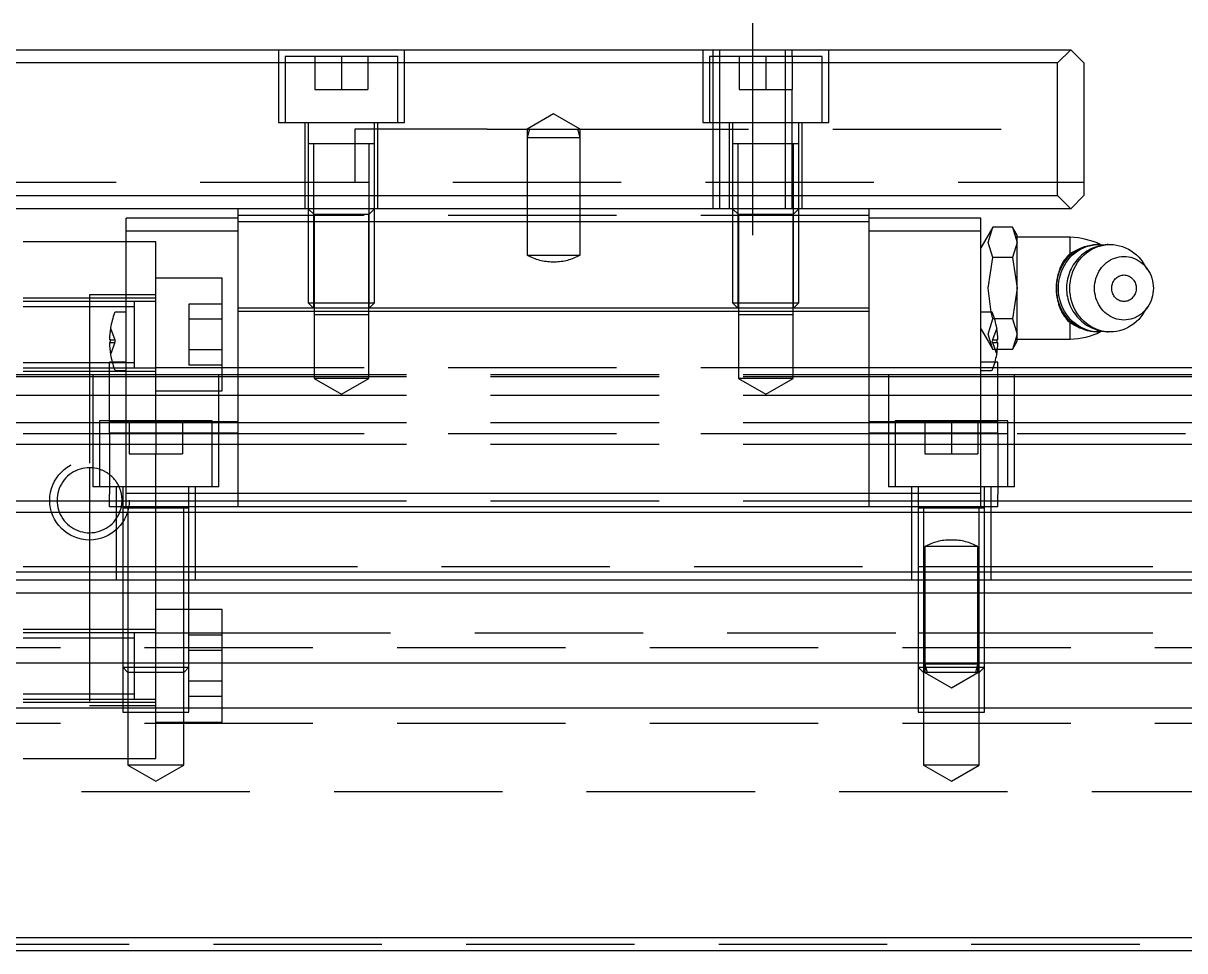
# Model space of a CAD drawing. Extents: x -8 to 924, y -350 to 120.
# Drawn here: x 310 to 397.6, y -322.6 to -252.6 of the extents above; entities that cross this region are included whole.
import ezdxf

# ---------------------------------------------------------------- set-up
doc = ezdxf.new("R2010")
doc.units = 0
doc.linetypes.add('CENTER', pattern=[50.8, 31.75, -6.35, 6.35, -6.35])
doc.linetypes.add('DASHED', pattern=[19.05, 12.7, -6.35])
doc.layers.get('0').update_dxf_attribs({"linetype": 'CONTINUOUS'})
doc.layers.add('CENTER', color=1, linetype='CENTER')

msp = doc.modelspace()

# ---------------------------------------------------------------- linework, layer by layer
at = {"color": 7, "linetype": 'CONTINUOUS'}
for p, q in [((191, -254.57), (389, -254.57)), ((389, -254.57), (388, -255.57)), ((390, -255.57), (389, -254.57)), ((388, -255.57), (192, -255.57)), ((388, -265.57), (388, -255.57)), ((390, -255.57), (390, -265.57)), ((192, -265.57), (388, -265.57)), ((388, -265.57), (389, -266.57)), ((389, -266.57), (390, -265.57)), ((389, -266.57), (191, -266.57)), ((326.2, -267.57), (326.2, -266.57)), ((373.8, -267.57), (373.8, -266.57)), ((326.2, -267.27), (317.768, -267.27)), ((317.768, -268.27), (317.768, -267.27)), ((326.2, -274.07), (326.2, -267.57)), ((373.8, -267.57), (326.2, -267.57)), ((382.232, -267.27), (373.8, -267.27)), ((373.8, -274.07), (373.8, -267.57)), ((382.232, -268.27), (382.232, -267.27)), ((383.135, -267.951), (382.778, -268.57)), ((382.778, -269.106), (383.135, -267.951)), ((384.6, -267.951), (383.135, -267.951)), ((384.6, -267.951), (384.599, -267.95)), ((384.957, -268.57), (384.6, -267.951)), ((384.6, -267.951), (384.957, -269.106)), ((317.768, -288.07), (317.768, -268.27)), ((326.2, -268.27), (317.768, -268.27)), ((382.232, -268.27), (373.8, -268.27)), ((382.232, -288.07), (382.232, -268.27)), ((382.778, -268.57), (382.232, -269.515)), ((384.957, -269.106), (384.957, -268.57)), ((388.957, -268.72), (384.957, -268.72)), ((388.957, -269.957), (388.957, -268.72)), ((317.768, -269.07), (310, -269.07)), ((383.135, -270.261), (382.778, -269.106)), ((384.957, -269.106), (384.6, -270.261)), ((384.957, -272.57), (384.957, -269.106)), ((389.718, -269.561), (388.957, -269.957)), ((389.177, -269.9), (389.376, -269.756)), ((389.33, -269.9), (389.529, -269.756)), ((389.376, -269.756), (389.585, -269.63)), ((389.529, -269.756), (389.738, -269.63)), ((389.585, -269.63), (389.802, -269.521)), ((389.738, -269.63), (389.955, -269.521)), ((389.802, -269.521), (390.027, -269.432)), ((389.955, -269.521), (390.18, -269.432)), ((390.027, -269.432), (390.257, -269.361)), ((390.216, -269.782), (390.08, -269.873)), ((390.18, -269.432), (390.41, -269.361)), ((390.189, -269.9), (390.388, -269.756)), ((390.355, -269.698), (390.216, -269.782)), ((390.257, -269.361), (390.492, -269.311)), ((390.499, -269.621), (390.355, -269.698)), ((390.388, -269.756), (390.597, -269.63)), ((390.41, -269.361), (390.645, -269.311)), ((390.492, -269.311), (390.729, -269.28)), ((390.647, -269.552), (390.499, -269.621)), ((390.597, -269.63), (390.815, -269.521)), ((390.645, -269.311), (390.883, -269.28)), ((390.798, -269.489), (390.647, -269.552)), ((390.729, -269.28), (390.969, -269.27)), ((390.952, -269.435), (390.798, -269.489)), ((390.815, -269.521), (391.039, -269.432)), ((390.883, -269.28), (391.122, -269.27)), ((391.108, -269.388), (390.952, -269.435)), ((391.122, -269.27), (390.969, -269.27)), ((391.039, -269.432), (391.27, -269.361)), ((391.267, -269.348), (391.108, -269.388)), ((391.122, -269.27), (391.534, -269.3)), ((391.428, -269.317), (391.267, -269.348)), ((391.27, -269.361), (391.504, -269.311)), ((391.59, -269.293), (391.428, -269.317)), ((391.504, -269.311), (391.742, -269.28)), ((391.753, -269.278), (391.59, -269.293)), ((391.742, -269.28), (391.981, -269.27)), ((391.814, -269.274), (391.753, -269.278)), ((391.981, -269.27), (392.219, -269.28)), ((392.219, -269.28), (392.455, -269.31)), ((392.455, -269.31), (392.688, -269.36)), ((392.688, -269.36), (392.916, -269.429)), ((392.916, -269.429), (393.14, -269.517)), ((393.14, -269.517), (393.356, -269.624)), ((393.356, -269.624), (393.563, -269.749)), ((393.563, -269.749), (393.762, -269.891)), ((382.778, -272.57), (383.135, -270.261)), ((384.6, -270.261), (383.135, -270.261)), ((384.6, -270.261), (384.957, -272.57)), ((388.437, -270.576), (388.366, -270.698)), ((388.369, -270.846), (388.502, -270.63)), ((388.515, -270.457), (388.437, -270.576)), ((388.502, -270.63), (388.65, -270.427)), ((388.593, -270.35), (388.515, -270.457)), ((388.522, -270.846), (388.655, -270.63)), ((388.676, -270.246), (388.593, -270.35)), ((388.65, -270.427), (388.813, -270.237)), ((388.655, -270.63), (388.803, -270.427)), ((388.764, -270.146), (388.676, -270.246)), ((388.858, -270.05), (388.764, -270.146)), ((388.803, -270.427), (388.966, -270.237)), ((388.813, -270.237), (388.989, -270.061)), ((388.957, -269.957), (388.858, -270.05)), ((388.966, -270.237), (389.142, -270.061)), ((388.989, -270.061), (389.177, -269.9)), ((389.142, -270.061), (389.33, -269.9)), ((389.279, -270.676), (389.189, -270.812)), ((389.376, -270.545), (389.279, -270.676)), ((389.479, -270.419), (389.376, -270.545)), ((389.382, -270.846), (389.515, -270.63)), ((389.588, -270.298), (389.479, -270.419)), ((389.515, -270.63), (389.663, -270.427)), ((389.703, -270.183), (389.588, -270.298)), ((389.663, -270.427), (389.826, -270.237)), ((389.823, -270.073), (389.703, -270.183)), ((389.949, -269.97), (389.823, -270.073)), ((389.826, -270.237), (390.001, -270.061)), ((390.08, -269.873), (389.949, -269.97)), ((390.001, -270.061), (390.189, -269.9)), ((391.57, -270.749), (391.707, -270.632)), ((391.707, -270.632), (391.851, -270.527)), ((391.851, -270.527), (392.002, -270.435)), ((392.002, -270.435), (392.159, -270.356)), ((392.159, -270.356), (392.322, -270.29)), ((392.322, -270.29), (392.489, -270.238)), ((392.489, -270.238), (392.659, -270.201)), ((392.659, -270.201), (392.831, -270.178)), ((392.831, -270.178), (393.005, -270.17)), ((393.005, -270.17), (393.178, -270.177)), ((393.178, -270.177), (393.351, -270.198)), ((393.351, -270.198), (393.521, -270.233)), ((393.521, -270.233), (393.688, -270.283)), ((393.688, -270.283), (393.852, -270.348)), ((393.762, -269.891), (393.949, -270.049)), ((393.852, -270.348), (394.01, -270.425)), ((393.949, -270.049), (394.124, -270.223)), ((394.01, -270.425), (394.162, -270.516)), ((394.124, -270.223), (394.287, -270.41)), ((394.162, -270.516), (394.307, -270.619)), ((394.287, -270.41), (394.435, -270.611)), ((394.307, -270.619), (394.444, -270.735)), ((394.799, -271.145), (394.435, -270.611)), ((388.004, -271.8), (388.069, -271.55)), ((388.067, -271.44), (388.036, -271.562)), ((388.102, -271.321), (388.067, -271.44)), ((388.069, -271.55), (388.152, -271.307)), ((388.141, -271.203), (388.102, -271.321)), ((388.184, -271.087), (388.141, -271.203)), ((388.152, -271.307), (388.252, -271.072)), ((388.157, -271.8), (388.222, -271.55)), ((388.239, -270.954), (388.184, -271.087)), ((388.222, -271.55), (388.305, -271.307)), ((388.3, -270.824), (388.239, -270.954)), ((388.252, -271.072), (388.369, -270.846)), ((388.366, -270.698), (388.3, -270.824)), ((388.305, -271.307), (388.405, -271.072)), ((388.405, -271.072), (388.522, -270.846)), ((388.844, -271.548), (388.797, -271.705)), ((388.898, -271.394), (388.844, -271.548)), ((388.96, -271.243), (388.898, -271.394)), ((389.029, -271.096), (388.96, -271.243)), ((389.017, -271.8), (389.082, -271.55)), ((389.105, -270.952), (389.029, -271.096)), ((389.082, -271.55), (389.165, -271.307)), ((389.189, -270.812), (389.105, -270.952)), ((389.165, -271.307), (389.265, -271.072)), ((389.265, -271.072), (389.382, -270.846)), ((390.965, -271.654), (391.038, -271.483)), ((391.038, -271.483), (391.122, -271.319)), ((391.122, -271.319), (391.218, -271.163)), ((391.218, -271.163), (391.326, -271.015)), ((391.326, -271.015), (391.443, -270.877)), ((391.443, -270.877), (391.57, -270.749)), ((394.444, -270.735), (394.572, -270.862)), ((394.572, -270.862), (394.691, -270.999)), ((394.691, -270.999), (394.799, -271.145)), ((394.799, -271.145), (394.898, -271.303)), ((394.898, -271.303), (394.985, -271.469)), ((394.985, -271.469), (395.059, -271.642)), ((387.92, -272.57), (387.929, -272.311)), ((387.927, -272.314), (387.922, -272.442)), ((387.936, -272.187), (387.927, -272.314)), ((387.929, -272.311), (387.957, -272.054)), ((387.949, -272.061), (387.936, -272.187)), ((387.965, -271.935), (387.949, -272.061)), ((387.957, -272.054), (388.004, -271.8)), ((387.985, -271.81), (387.965, -271.935)), ((388.008, -271.685), (387.985, -271.81)), ((388.036, -271.562), (388.008, -271.685)), ((388.073, -272.57), (388.082, -272.311)), ((388.082, -272.311), (388.111, -272.054)), ((388.111, -272.054), (388.157, -271.8)), ((388.689, -272.349), (388.682, -272.513)), ((388.704, -272.186), (388.689, -272.349)), ((388.727, -272.024), (388.704, -272.186)), ((388.758, -271.864), (388.727, -272.024)), ((388.797, -271.705), (388.758, -271.864)), ((388.933, -272.57), (388.942, -272.311)), ((388.942, -272.311), (388.97, -272.054)), ((388.97, -272.054), (389.017, -271.8)), ((390.797, -272.57), (390.804, -272.382)), ((390.804, -272.382), (390.825, -272.196)), ((390.825, -272.196), (390.858, -272.011)), ((390.858, -272.011), (390.905, -271.83)), ((390.905, -271.83), (390.965, -271.654)), ((392.094, -272.483), (392.105, -272.396)), ((392.105, -272.396), (392.122, -272.311)), ((392.122, -272.311), (392.147, -272.228)), ((392.147, -272.228), (392.177, -272.147)), ((392.177, -272.147), (392.215, -272.07)), ((392.215, -272.07), (392.258, -271.996)), ((392.258, -271.996), (392.307, -271.927)), ((392.307, -271.927), (392.361, -271.863)), ((392.361, -271.863), (392.421, -271.804)), ((392.421, -271.804), (392.485, -271.751)), ((392.485, -271.751), (392.553, -271.704)), ((392.553, -271.704), (392.624, -271.664)), ((392.624, -271.664), (392.699, -271.63)), ((392.699, -271.63), (392.776, -271.604)), ((392.776, -271.604), (392.854, -271.585)), ((392.854, -271.585), (392.934, -271.574)), ((392.934, -271.574), (393.015, -271.57)), ((393.015, -271.57), (393.095, -271.574)), ((393.095, -271.574), (393.175, -271.585)), ((393.175, -271.585), (393.254, -271.604)), ((393.254, -271.604), (393.331, -271.63)), ((393.331, -271.63), (393.405, -271.664)), ((393.405, -271.664), (393.477, -271.704)), ((393.477, -271.704), (393.545, -271.751)), ((393.545, -271.751), (393.609, -271.804)), ((393.609, -271.804), (393.668, -271.863)), ((393.668, -271.863), (393.722, -271.927)), ((393.722, -271.927), (393.771, -271.996)), ((393.771, -271.996), (393.815, -272.07)), ((393.815, -272.07), (393.852, -272.147)), ((393.852, -272.147), (393.883, -272.228)), ((393.883, -272.228), (393.907, -272.311)), ((393.907, -272.311), (393.925, -272.396)), ((393.925, -272.396), (393.935, -272.483)), ((395.059, -271.642), (395.121, -271.82)), ((395.121, -271.82), (395.169, -272.003)), ((395.169, -272.003), (395.204, -272.19)), ((395.204, -272.19), (395.225, -272.38)), ((395.225, -272.38), (395.232, -272.57)), ((383, -274.368), (382.778, -272.57)), ((384.957, -272.57), (384.6, -274.879)), ((384.957, -276.034), (384.957, -272.57)), ((387.922, -272.442), (387.92, -272.57)), ((387.929, -272.829), (387.92, -272.57)), ((387.92, -272.57), (387.92, -272.573)), ((387.92, -272.573), (387.922, -272.697)), ((387.922, -272.697), (387.927, -272.824)), ((387.927, -272.824), (387.936, -272.951)), ((387.957, -273.086), (387.929, -272.829)), ((387.936, -272.951), (387.949, -273.078)), ((387.949, -273.078), (387.965, -273.205)), ((388.004, -273.34), (387.957, -273.086)), ((387.965, -273.205), (387.985, -273.33)), ((388.082, -272.829), (388.073, -272.57)), ((388.111, -273.086), (388.082, -272.829)), ((388.157, -273.34), (388.111, -273.086)), ((388.682, -272.513), (388.681, -272.57)), ((388.681, -272.57), (388.685, -272.73)), ((388.685, -272.73), (388.697, -272.893)), ((388.697, -272.893), (388.717, -273.056)), ((388.717, -273.056), (388.746, -273.219)), ((388.746, -273.219), (388.782, -273.379)), ((388.942, -272.829), (388.933, -272.57)), ((388.97, -273.086), (388.942, -272.829)), ((389.017, -273.34), (388.97, -273.086)), ((390.804, -272.758), (390.797, -272.57)), ((390.825, -272.944), (390.804, -272.758)), ((390.858, -273.129), (390.825, -272.944)), ((390.905, -273.31), (390.858, -273.129)), ((390.965, -273.486), (390.905, -273.31)), ((392.091, -272.57), (392.094, -272.483)), ((392.094, -272.657), (392.091, -272.57)), ((392.105, -272.744), (392.094, -272.657)), ((392.122, -272.829), (392.105, -272.744)), ((392.147, -272.912), (392.122, -272.829)), ((392.177, -272.993), (392.147, -272.912)), ((392.215, -273.07), (392.177, -272.993)), ((392.258, -273.144), (392.215, -273.07)), ((392.307, -273.213), (392.258, -273.144)), ((392.361, -273.277), (392.307, -273.213)), ((392.421, -273.336), (392.361, -273.277)), ((393.668, -273.277), (393.609, -273.336)), ((393.722, -273.213), (393.668, -273.277)), ((393.771, -273.144), (393.722, -273.213)), ((393.815, -273.07), (393.771, -273.144)), ((393.852, -272.993), (393.815, -273.07)), ((393.883, -272.912), (393.852, -272.993)), ((393.907, -272.829), (393.883, -272.912)), ((393.925, -272.744), (393.907, -272.829)), ((393.935, -272.657), (393.925, -272.744)), ((393.935, -272.483), (393.939, -272.57)), ((393.939, -272.57), (393.935, -272.657)), ((395.169, -273.137), (395.121, -273.32)), ((395.204, -272.95), (395.169, -273.137)), ((395.225, -272.76), (395.204, -272.95)), ((395.232, -272.57), (395.225, -272.76)), ((326.2, -274.32), (326.2, -274.07)), ((373.8, -274.07), (326.2, -274.07)), ((373.8, -274.32), (373.8, -274.07)), ((387.985, -273.33), (388.014, -273.48)), ((388.069, -273.59), (388.004, -273.34)), ((388.014, -273.48), (388.048, -273.627)), ((388.048, -273.627), (388.088, -273.771)), ((388.152, -273.833), (388.069, -273.59)), ((388.088, -273.771), (388.133, -273.913)), ((388.133, -273.913), (388.184, -274.053)), ((388.252, -274.068), (388.152, -273.833)), ((388.222, -273.59), (388.157, -273.34)), ((388.184, -274.053), (388.239, -274.186)), ((388.305, -273.833), (388.222, -273.59)), ((388.239, -274.186), (388.3, -274.316)), ((388.369, -274.294), (388.252, -274.068)), ((388.405, -274.068), (388.305, -273.833)), ((388.522, -274.294), (388.405, -274.068)), ((388.782, -273.379), (388.827, -273.538)), ((388.827, -273.538), (388.879, -273.694)), ((388.879, -273.694), (388.939, -273.848)), ((388.939, -273.848), (389.007, -273.999)), ((389.007, -273.999), (389.082, -274.146)), ((389.082, -273.59), (389.017, -273.34)), ((389.165, -273.833), (389.082, -273.59)), ((389.082, -274.146), (389.164, -274.289)), ((389.265, -274.068), (389.165, -273.833)), ((389.382, -274.294), (389.265, -274.068)), ((391.038, -273.657), (390.965, -273.486)), ((391.122, -273.821), (391.038, -273.657)), ((391.218, -273.977), (391.122, -273.821)), ((391.326, -274.125), (391.218, -273.977)), ((391.443, -274.263), (391.326, -274.125)), ((392.485, -273.389), (392.421, -273.336)), ((392.553, -273.436), (392.485, -273.389)), ((392.624, -273.476), (392.553, -273.436)), ((392.699, -273.51), (392.624, -273.476)), ((392.776, -273.536), (392.699, -273.51)), ((392.854, -273.555), (392.776, -273.536)), ((392.934, -273.566), (392.854, -273.555)), ((393.015, -273.57), (392.934, -273.566)), ((393.095, -273.566), (393.015, -273.57)), ((393.175, -273.555), (393.095, -273.566)), ((393.254, -273.536), (393.175, -273.555)), ((393.331, -273.51), (393.254, -273.536)), ((393.405, -273.476), (393.331, -273.51)), ((393.477, -273.436), (393.405, -273.476)), ((393.545, -273.389), (393.477, -273.436)), ((393.609, -273.336), (393.545, -273.389)), ((394.435, -274.529), (394.799, -273.995)), ((394.691, -274.141), (394.572, -274.278)), ((394.799, -273.995), (394.691, -274.141)), ((394.898, -273.837), (394.799, -273.995)), ((394.985, -273.671), (394.898, -273.837)), ((395.059, -273.498), (394.985, -273.671)), ((395.121, -273.32), (395.059, -273.498)), ((317.768, -274.37), (316.986, -274.37)), ((326.2, -288.07), (326.2, -274.32)), ((373.8, -274.32), (326.2, -274.32)), ((373.8, -288.07), (373.8, -274.32)), ((383.014, -274.37), (382.232, -274.37)), ((384.6, -274.879), (383.257, -274.879)), ((384.6, -274.879), (384.957, -276.034)), ((388.3, -274.316), (388.366, -274.442)), ((388.366, -274.442), (388.437, -274.564)), ((388.502, -274.51), (388.369, -274.294)), ((388.437, -274.564), (388.515, -274.683)), ((388.65, -274.713), (388.502, -274.51)), ((388.515, -274.683), (388.593, -274.79)), ((388.655, -274.51), (388.522, -274.294)), ((388.593, -274.79), (388.676, -274.894)), ((388.813, -274.903), (388.65, -274.713)), ((388.803, -274.713), (388.655, -274.51)), ((388.676, -274.894), (388.764, -274.994)), ((388.764, -274.994), (388.858, -275.09)), ((388.966, -274.903), (388.803, -274.713)), ((388.989, -275.079), (388.813, -274.903)), ((389.142, -275.079), (388.966, -274.903)), ((389.164, -274.289), (389.254, -274.428)), ((389.254, -274.428), (389.35, -274.562)), ((389.35, -274.562), (389.454, -274.691)), ((389.515, -274.51), (389.382, -274.294)), ((389.454, -274.691), (389.563, -274.815)), ((389.663, -274.713), (389.515, -274.51)), ((389.563, -274.815), (389.679, -274.934)), ((389.826, -274.904), (389.663, -274.713)), ((389.679, -274.934), (389.8, -275.046)), ((389.8, -275.046), (389.927, -275.152)), ((390.001, -275.079), (389.826, -274.904)), ((391.57, -274.391), (391.443, -274.263)), ((391.707, -274.508), (391.57, -274.391)), ((391.851, -274.613), (391.707, -274.508)), ((392.002, -274.705), (391.851, -274.613)), ((392.159, -274.784), (392.002, -274.705)), ((392.322, -274.85), (392.159, -274.784)), ((392.489, -274.902), (392.322, -274.85)), ((392.659, -274.939), (392.489, -274.902)), ((392.831, -274.962), (392.659, -274.939)), ((393.005, -274.97), (392.831, -274.962)), ((393.178, -274.963), (393.005, -274.97)), ((393.351, -274.942), (393.178, -274.963)), ((393.521, -274.907), (393.351, -274.942)), ((393.688, -274.857), (393.521, -274.907)), ((393.852, -274.792), (393.688, -274.857)), ((394.01, -274.715), (393.852, -274.792)), ((394.124, -274.917), (393.949, -275.091)), ((394.162, -274.624), (394.01, -274.715)), ((394.287, -274.73), (394.124, -274.917)), ((394.307, -274.521), (394.162, -274.624)), ((394.435, -274.529), (394.287, -274.73)), ((394.444, -274.405), (394.307, -274.521)), ((394.572, -274.278), (394.444, -274.405)), ((388.858, -275.09), (388.957, -275.183)), ((388.957, -276.42), (388.957, -275.183)), ((388.957, -275.183), (389.717, -275.579)), ((389.177, -275.24), (388.989, -275.079)), ((389.33, -275.24), (389.142, -275.079)), ((389.376, -275.384), (389.177, -275.24)), ((389.529, -275.384), (389.33, -275.24)), ((389.585, -275.51), (389.376, -275.384)), ((389.738, -275.51), (389.529, -275.384)), ((389.802, -275.619), (389.585, -275.51)), ((389.955, -275.619), (389.738, -275.51)), ((390.027, -275.708), (389.802, -275.619)), ((389.927, -275.152), (390.059, -275.252)), ((390.18, -275.708), (389.955, -275.619)), ((390.189, -275.24), (390.001, -275.079)), ((390.257, -275.779), (390.027, -275.708)), ((390.059, -275.252), (390.195, -275.345)), ((390.41, -275.779), (390.18, -275.708)), ((390.388, -275.384), (390.189, -275.24)), ((390.195, -275.345), (390.337, -275.431)), ((390.492, -275.829), (390.257, -275.779)), ((390.337, -275.431), (390.482, -275.51)), ((390.597, -275.51), (390.388, -275.384)), ((390.645, -275.829), (390.41, -275.779)), ((390.482, -275.51), (390.631, -275.581)), ((390.729, -275.86), (390.492, -275.829)), ((390.815, -275.619), (390.597, -275.51)), ((390.631, -275.581), (390.783, -275.645)), ((390.883, -275.86), (390.645, -275.829)), ((390.969, -275.87), (390.729, -275.86)), ((390.783, -275.645), (390.938, -275.701)), ((391.039, -275.709), (390.815, -275.619)), ((391.122, -275.87), (390.883, -275.86)), ((390.938, -275.701), (391.096, -275.749)), ((390.969, -275.87), (391.122, -275.87)), ((391.27, -275.779), (391.039, -275.709)), ((391.096, -275.749), (391.256, -275.789)), ((391.534, -275.84), (391.122, -275.87)), ((391.256, -275.789), (391.417, -275.821)), ((391.505, -275.829), (391.27, -275.779)), ((391.417, -275.821), (391.58, -275.846)), ((391.742, -275.86), (391.505, -275.829)), ((391.58, -275.846), (391.744, -275.861)), ((391.982, -275.87), (391.742, -275.86)), ((391.744, -275.861), (391.812, -275.866)), ((392.219, -275.86), (391.982, -275.87)), ((392.455, -275.83), (392.219, -275.86)), ((392.688, -275.78), (392.455, -275.83)), ((392.917, -275.711), (392.688, -275.78)), ((393.14, -275.623), (392.917, -275.711)), ((393.356, -275.516), (393.14, -275.623)), ((393.564, -275.391), (393.356, -275.516)), ((393.762, -275.249), (393.564, -275.391)), ((393.949, -275.091), (393.762, -275.249)), ((316.584, -276.47), (316.502, -276.47)), ((316.502, -276.67), (316.584, -276.67)), ((316.584, -276.67), (316.584, -276.47)), ((383.416, -276.47), (383.416, -276.67)), ((383.498, -276.47), (383.416, -276.47)), ((383.416, -276.67), (383.498, -276.67)), ((384.957, -276.034), (384.6, -277.189)), ((384.6, -277.189), (384.957, -276.57)), ((384.957, -276.57), (384.957, -276.034)), ((384.957, -276.42), (388.957, -276.42)), ((384.6, -277.189), (383.467, -277.189)), ((384.599, -277.19), (384.6, -277.189)), ((316.5, -280.74), (316.5, -278.14)), ((316.709, -278.14), (316.5, -278.14)), ((383.5, -278.14), (383.291, -278.14)), ((383.5, -280.74), (383.5, -278.14)), ((263.5, -279.07), (316.5, -279.07)), ((263.5, -279.234), (316.5, -279.234)), ((316.986, -278.77), (317.768, -278.77)), ((382.232, -278.77), (383.014, -278.77)), ((508, -278.57), (383.5, -278.57)), ((383.5, -279.07), (580, -279.07)), ((383.5, -279.234), (580, -279.234)), ((263.5, -280.632), (316.5, -280.632)), ((316.5, -282.653), (316.5, -280.74)), ((383.5, -280.632), (580, -280.632)), ((383.5, -282.653), (383.5, -280.74)), ((263.5, -282.708), (316.5, -282.708)), ((316.5, -283.498), (316.5, -282.653)), ((317.768, -282.653), (316.5, -282.653)), ((383.5, -282.653), (382.232, -282.653)), ((383.5, -283.498), (383.5, -282.653)), ((383.5, -282.708), (580, -282.708)), ((316.5, -283.498), (316.5, -288.108)), ((317.768, -283.498), (316.5, -283.498)), ((383.5, -283.498), (382.232, -283.498)), ((383.5, -283.498), (383.5, -288.108)), ((263.5, -284.329), (316.5, -284.329)), ((383.5, -284.329), (580, -284.329)), ((316.5, -289.07), (316.5, -288.108)), ((326.2, -288.07), (317.768, -288.07)), ((317.768, -289.07), (317.768, -288.07)), ((326.2, -289.07), (326.2, -288.07)), ((373.8, -288.07), (326.2, -288.07)), ((382.232, -288.07), (373.8, -288.07)), ((373.8, -289.07), (373.8, -288.07)), ((382.232, -289.07), (382.232, -288.07)), ((383.5, -289.07), (383.5, -288.108)), ((263.5, -288.622), (316.5, -288.622)), ((317.768, -289.07), (316.5, -289.07)), ((326.2, -289.07), (317.768, -289.07)), ((373.8, -289.07), (326.2, -289.07)), ((382.232, -289.07), (373.8, -289.07)), ((383.5, -289.07), (382.232, -289.07)), ((383.5, -288.622), (580, -288.622)), ((0, -289.47), (580, -289.47)), ((322.5, -289.17), (317.5, -289.17)), ((322.5, -289.17), (317.5, -289.17)), ((322.5, -289.17), (317.5, -289.17)), ((0, -293.97), (580, -293.97)), ((1, -294.57), (579, -294.57)), ((578, -295.57), (2, -295.57)), ((578, -300.87), (2, -300.87)), ((578, -304.27), (2, -304.27)), ((2, -321.57), (578, -321.57)), ((579, -322.57), (1, -322.57))]:
    msp.add_line(p, q, dxfattribs=at)
at = {"color": 3, "linetype": 'DASHED'}
for p, q in [((329.25, -254.57), (329.25, -260.07)), ((338.75, -260.07), (338.75, -254.57)), ((361.25, -254.57), (361.25, -260.07)), ((362, -254.57), (362, -255.07)), ((362.5, -254.57), (362.5, -266.57)), ((367.5, -266.57), (367.5, -254.57)), ((368, -255.07), (368, -254.57)), ((370.75, -260.07), (370.75, -254.57)), ((329.75, -255.07), (329.75, -260.07)), ((338.25, -255.07), (329.75, -255.07)), ((332, -255.07), (332, -257.57)), ((334, -255.07), (334, -257.57)), ((336, -255.07), (336, -257.57)), ((338.25, -260.07), (338.25, -255.07)), ((361.75, -255.07), (361.75, -260.07)), ((370.25, -255.07), (361.75, -255.07)), ((362, -255.07), (362, -260.07)), ((364, -255.07), (364, -257.57)), ((366, -255.07), (366, -257.57)), ((368, -255.07), (368, -257.57)), ((370.25, -260.07), (370.25, -255.07)), ((332, -257.57), (334, -257.57)), ((334, -257.57), (336, -257.57)), ((364, -257.57), (366, -257.57)), ((366, -257.57), (368, -257.57)), ((368, -260.07), (368, -257.57)), ((329.25, -260.07), (338.75, -260.07)), ((331.25, -260.07), (331.25, -266.57)), ((331.5, -260.07), (331.5, -261.67)), ((336.5, -261.67), (336.5, -260.07)), ((336.75, -266.57), (336.75, -260.07)), ((350, -259.415), (348, -260.57)), ((352, -260.57), (350, -259.415)), ((361.25, -260.07), (370.75, -260.07)), ((362, -260.07), (362, -266.57)), ((363.25, -260.07), (363.25, -266.57)), ((363.5, -260.07), (363.5, -261.67)), ((368, -261.67), (368, -260.07)), ((368.5, -261.67), (368.5, -260.07)), ((368.75, -266.57), (368.75, -260.07)), ((335, -260.57), (335, -264.57)), ((345, -260.57), (335, -260.57)), ((345, -260.57), (348, -260.57)), ((348, -260.57), (348, -261.2)), ((348.169, -260.57), (348, -261.2)), ((348, -260.57), (350, -260.57)), ((350, -260.57), (352, -260.57)), ((352, -261.2), (351.831, -260.57)), ((352, -261.2), (352, -260.57)), ((352, -260.57), (390, -260.57)), ((331.5, -261.665), (331.5, -261.67)), ((336.5, -261.67), (331.5, -261.67)), ((336.5, -261.67), (331.5, -261.67)), ((336.5, -261.67), (331.5, -261.67)), ((331.5, -261.67), (331.5, -261.675)), ((331.5, -261.67), (331.5, -266.57)), ((331.9, -261.67), (331.9, -266.57)), ((336.1, -266.57), (336.1, -261.67)), ((336.5, -261.67), (336.5, -261.665)), ((336.5, -261.675), (336.5, -261.67)), ((336.5, -266.57), (336.5, -261.67)), ((348, -261.2), (348, -266.57)), ((348, -261.2), (352, -261.2)), ((352, -266.57), (352, -261.2)), ((363.5, -261.665), (363.5, -261.67)), ((368.5, -261.67), (363.5, -261.67)), ((368.5, -261.67), (363.5, -261.67)), ((363.5, -261.67), (363.5, -261.675)), ((363.5, -261.67), (363.5, -266.57)), ((363.9, -261.67), (363.9, -266.57)), ((368, -266.57), (368, -261.67)), ((368.1, -266.57), (368.1, -261.67)), ((368.5, -261.67), (368.5, -261.665)), ((368.5, -261.675), (368.5, -261.67)), ((368.5, -266.57), (368.5, -261.67)), ((190, -264.57), (390, -264.57)), ((373.8, -267.07), (326.2, -267.07)), ((331.5, -266.57), (331.938, -267.008)), ((331.5, -266.57), (331.5, -273.67)), ((336.5, -266.57), (331.5, -266.57)), ((331.9, -266.57), (331.9, -274.07)), ((331.938, -267.008), (331.938, -274.57)), ((336.062, -267.008), (331.938, -267.008)), ((336.062, -267.008), (336.5, -266.57)), ((336.062, -274.57), (336.062, -267.008)), ((336.1, -274.07), (336.1, -266.57)), ((336.5, -273.67), (336.5, -266.57)), ((348, -266.57), (348, -270.07)), ((352, -270.07), (352, -266.57)), ((363.5, -266.57), (363.938, -267.008)), ((363.5, -266.57), (363.5, -273.67)), ((368.5, -266.57), (363.5, -266.57)), ((363.9, -266.57), (363.9, -274.07)), ((363.938, -267.008), (363.938, -274.57)), ((368.062, -267.008), (363.938, -267.008)), ((368.062, -267.008), (368.5, -266.57)), ((368.062, -274.57), (368.062, -267.008)), ((368.1, -274.07), (368.1, -266.57)), ((368.5, -273.67), (368.5, -266.57)), ((320, -269.07), (317.768, -269.07)), ((320, -279.07), (320, -269.07)), ((348, -270.07), (352, -270.07)), ((349.937, -270.57), (350.063, -270.57)), ((325, -271.82), (320, -271.82)), ((325, -279.07), (325, -271.82)), ((320, -273.07), (315, -273.07)), ((315, -273.07), (315, -286.111)), ((320, -273.32), (310, -273.32)), ((317.768, -273.57), (310, -273.57)), ((317.768, -273.97), (310, -273.97)), ((318.405, -273.57), (317.768, -273.57)), ((318.4, -273.97), (317.768, -273.97)), ((320, -273.57), (318.395, -273.57)), ((318.4, -278.57), (318.4, -273.57)), ((318.4, -276.07), (318.4, -273.57)), ((318.4, -278.57), (318.4, -273.57)), ((318.4, -276.07), (318.4, -273.57)), ((318.4, -278.17), (318.4, -273.97)), ((325, -273.761), (322.5, -273.761)), ((322.5, -273.761), (322.5, -274.915)), ((331.5, -273.67), (331.9, -274.07)), ((331.5, -273.67), (336.5, -273.67)), ((336.1, -274.07), (336.5, -273.67)), ((363.5, -273.67), (363.9, -274.07)), ((363.5, -273.67), (368.5, -273.67)), ((368.1, -274.07), (368.5, -273.67)), ((322.5, -274.915), (322.5, -277.225)), ((325, -274.915), (322.5, -274.915)), ((331.933, -274.57), (331.933, -279.37)), ((336.067, -274.57), (331.933, -274.57)), ((336.067, -279.37), (336.067, -274.57)), ((363.933, -274.57), (363.933, -279.37)), ((368.067, -274.57), (363.933, -274.57)), ((368.067, -279.37), (368.067, -274.57)), ((382.778, -276.034), (383.135, -274.879)), ((383.135, -274.879), (383, -274.368)), ((383.257, -274.879), (383.135, -274.879)), ((316.584, -275.57), (316.584, -275.572)), ((316.584, -275.57), (316.584, -275.572)), ((316.584, -275.57), (316.584, -275.572)), ((316.584, -275.57), (316.584, -275.572)), ((316.584, -275.572), (316.9, -276.47)), ((382.232, -275.625), (382.778, -276.57)), ((383.416, -275.572), (383.1, -276.47)), ((383.416, -275.572), (383.416, -275.57)), ((383.416, -275.572), (383.416, -275.57)), ((316.584, -276.47), (316.9, -276.47)), ((316.9, -276.67), (316.584, -277.568)), ((316.584, -276.67), (316.9, -276.67)), ((316.9, -276.47), (316.935, -276.57)), ((316.9, -276.67), (316.935, -276.57)), ((383.135, -277.189), (382.778, -276.034)), ((382.778, -276.57), (383.135, -277.189)), ((383.1, -276.47), (383.065, -276.57)), ((383.1, -276.67), (383.065, -276.57)), ((383.1, -276.47), (383.416, -276.47)), ((383.1, -276.67), (383.416, -277.568)), ((383.1, -276.67), (383.416, -276.67)), ((316.584, -277.568), (316.584, -277.57)), ((316.584, -277.568), (316.584, -277.57)), ((322.5, -277.225), (322.5, -278.379)), ((325, -277.225), (322.5, -277.225)), ((383.467, -277.189), (383.135, -277.189)), ((383.416, -277.57), (383.416, -277.568)), ((383.416, -277.57), (383.416, -277.568)), ((383.416, -277.57), (383.416, -277.568)), ((383.416, -277.57), (383.416, -277.568)), ((310, -278.17), (316.5, -278.17)), ((316.5, -278.17), (316.717, -278.17)), ((317.768, -278.14), (316.709, -278.14)), ((316.717, -278.17), (317.768, -278.17)), ((317.768, -278.17), (318.4, -278.17)), ((318.4, -278.57), (318.4, -278.17)), ((325, -278.379), (322.5, -278.379)), ((383.291, -278.14), (382.232, -278.14)), ((310, -278.57), (316.5, -278.57)), ((310, -278.82), (320, -278.82)), ((315.25, -279.07), (315.25, -287.57)), ((316.5, -278.57), (316.843, -278.57)), ((316.5, -279.07), (317.768, -279.07)), ((316.5, -279.234), (317.768, -279.234)), ((316.843, -278.57), (317.768, -278.57)), ((317.768, -278.57), (318.4, -278.57)), ((317.768, -279.07), (326.2, -279.07)), ((317.768, -279.234), (326.2, -279.234)), ((318.395, -278.57), (318.4, -278.57)), ((318.4, -278.57), (318.405, -278.57)), ((318.4, -278.57), (320, -278.57)), ((325, -278.57), (320, -278.57)), ((320, -282.57), (320, -279.07)), ((324.75, -287.57), (324.75, -279.07)), ((326.2, -278.57), (325, -278.57)), ((325, -280.32), (325, -279.07)), ((373.8, -278.57), (326.2, -278.57)), ((326.2, -279.07), (373.8, -279.07)), ((326.2, -279.234), (373.8, -279.234)), ((331.933, -279.37), (334, -280.563)), ((336.067, -279.37), (331.933, -279.37)), ((334, -280.563), (336.067, -279.37)), ((363.933, -279.37), (366, -280.563)), ((368.067, -279.37), (363.933, -279.37)), ((366, -280.563), (368.067, -279.37)), ((382.232, -278.57), (373.8, -278.57)), ((373.8, -279.07), (382.232, -279.07)), ((373.8, -279.234), (382.232, -279.234)), ((375.25, -279.07), (375.25, -287.57)), ((383.157, -278.57), (382.232, -278.57)), ((382.232, -279.07), (383.5, -279.07)), ((382.232, -279.234), (383.5, -279.234)), ((383.5, -278.57), (383.157, -278.57)), ((384.75, -287.57), (384.75, -279.07)), ((316.5, -280.632), (317.768, -280.632)), ((317.768, -280.632), (326.2, -280.632)), ((320, -280.32), (325, -280.32)), ((326.2, -280.632), (373.8, -280.632)), ((373.8, -280.632), (382.232, -280.632)), ((382.232, -280.632), (383.5, -280.632)), ((315.75, -282.57), (315.75, -287.57)), ((316.5, -282.57), (315.75, -282.57)), ((317.768, -282.57), (316.5, -282.57)), ((316.5, -282.708), (317.768, -282.708)), ((324.25, -282.57), (317.768, -282.57)), ((326.2, -282.653), (317.768, -282.653)), ((317.768, -282.708), (326.2, -282.708)), ((318, -282.57), (318, -285.07)), ((320, -282.57), (320, -285.07)), ((322, -282.57), (322, -285.07)), ((324.25, -287.57), (324.25, -282.57)), ((326.2, -282.708), (373.8, -282.708)), ((382.232, -282.653), (373.8, -282.653)), ((373.8, -282.708), (382.232, -282.708)), ((375.75, -282.57), (375.75, -287.57)), ((382.232, -282.57), (375.75, -282.57)), ((378, -282.57), (378, -285.07)), ((380, -282.57), (380, -285.07)), ((382, -282.57), (382, -285.07)), ((383.5, -282.57), (382.232, -282.57)), ((382.232, -282.708), (383.5, -282.708)), ((384.25, -282.57), (383.5, -282.57)), ((384.25, -287.57), (384.25, -282.57)), ((315.75, -283.57), (310, -283.57)), ((316.5, -283.57), (315.75, -283.57)), ((317.768, -283.57), (316.5, -283.57)), ((326.2, -283.498), (317.768, -283.498)), ((320, -283.57), (317.768, -283.57)), ((324.25, -283.57), (320, -283.57)), ((326.2, -283.57), (324.25, -283.57)), ((373.8, -283.57), (326.2, -283.57)), ((382.232, -283.498), (373.8, -283.498)), ((375.75, -283.57), (373.8, -283.57)), ((382.232, -283.57), (375.75, -283.57)), ((383.5, -283.57), (382.232, -283.57)), ((384.25, -283.57), (383.5, -283.57)), ((435.75, -283.57), (384.25, -283.57)), ((316.5, -284.329), (317.768, -284.329)), ((317.768, -284.329), (326.2, -284.329)), ((326.2, -284.329), (373.8, -284.329)), ((373.8, -284.329), (382.232, -284.329)), ((382.232, -284.329), (383.5, -284.329)), ((318, -285.07), (320, -285.07)), ((320, -287.57), (320, -285.07)), ((320, -285.07), (322, -285.07)), ((378, -285.07), (380, -285.07)), ((380, -285.07), (382, -285.07)), ((315, -286.111), (315, -291.028)), ((324.75, -287.57), (315.25, -287.57)), ((317, -287.57), (317, -294.57)), ((317.5, -287.57), (317.5, -289.07)), ((320, -289.07), (320, -287.57)), ((322.5, -289.07), (322.5, -287.57)), ((323, -294.57), (323, -287.57)), ((384.75, -287.57), (375.25, -287.57)), ((377, -287.57), (377, -294.57)), ((377.5, -287.57), (377.5, -289.07)), ((382.5, -289.07), (382.5, -287.57)), ((383, -294.57), (383, -287.57)), ((316.5, -288.622), (317.768, -288.622)), ((317.5, -289.07), (317.5, -289.17)), ((317.768, -288.622), (326.2, -288.622)), ((320, -289.17), (320, -289.07)), ((322.5, -289.17), (322.5, -289.07)), ((326.2, -288.622), (373.8, -288.622)), ((373.8, -288.622), (382.232, -288.622)), ((377.5, -289.07), (377.5, -289.17)), ((382.232, -288.622), (383.5, -288.622)), ((382.5, -289.17), (382.5, -289.07)), ((317.5, -289.165), (317.5, -289.17)), ((317.5, -289.17), (317.5, -294.57)), ((317.5, -289.17), (317.5, -289.175)), ((317.9, -289.17), (317.9, -294.57)), ((320, -294.57), (320, -289.17)), ((322.1, -294.57), (322.1, -289.17)), ((322.5, -289.17), (322.5, -289.165)), ((322.5, -294.57), (322.5, -289.17)), ((322.5, -289.175), (322.5, -289.17)), ((377.5, -289.165), (377.5, -289.17)), ((382.5, -289.17), (377.5, -289.17)), ((377.5, -289.17), (377.5, -294.57)), ((377.5, -289.17), (377.5, -289.175)), ((377.9, -289.17), (377.9, -294.57)), ((382.1, -294.57), (382.1, -289.17)), ((382.5, -289.17), (382.5, -289.165)), ((382.5, -294.57), (382.5, -289.17)), ((382.5, -289.175), (382.5, -289.17)), ((315, -291.028), (315, -304.07)), ((380.063, -291.57), (379.937, -291.57)), ((378, -292.07), (378, -294.57)), ((382, -292.07), (378, -292.07)), ((382, -294.57), (382, -292.07)), ((310, -293.57), (317.5, -293.57)), ((317.5, -293.57), (317.9, -293.57)), ((317.9, -293.57), (320, -293.57)), ((320, -293.57), (322.1, -293.57)), ((322.1, -293.57), (322.5, -293.57)), ((322.5, -293.57), (377.5, -293.57)), ((377.5, -293.57), (377.9, -293.57)), ((377.9, -293.57), (378, -293.57)), ((378, -293.57), (382, -293.57)), ((382, -293.57), (382.1, -293.57)), ((382.1, -293.57), (382.5, -293.57)), ((382.5, -293.57), (437.5, -293.57)), ((317.5, -294.57), (317.5, -300.87)), ((317.5, -294.57), (317.5, -300.87)), ((317.9, -294.57), (317.9, -300.87)), ((320, -300.87), (320, -294.57)), ((322.1, -300.87), (322.1, -294.57)), ((322.5, -300.87), (322.5, -294.57)), ((322.5, -300.87), (322.5, -294.57)), ((377.5, -294.57), (377.5, -300.87)), ((377.5, -294.57), (377.5, -300.87)), ((377.9, -294.57), (377.9, -300.87)), ((378, -294.57), (378, -300.87)), ((382, -300.87), (382, -294.57)), ((382.1, -300.87), (382.1, -294.57)), ((382.5, -300.87), (382.5, -294.57)), ((382.5, -300.87), (382.5, -294.57)), ((322.1, -296.82), (320, -296.82)), ((322.5, -296.82), (322.1, -296.82)), ((325, -296.82), (322.5, -296.82)), ((325, -300.87), (325, -296.82)), ((320, -298.32), (310, -298.32)), ((317.5, -298.57), (310, -298.57)), ((317.9, -298.57), (317.5, -298.57)), ((318.4, -298.57), (317.9, -298.57)), ((318.4, -298.57), (318.395, -298.57)), ((320, -298.57), (318.4, -298.57)), ((318.405, -298.57), (318.4, -298.57)), ((318.4, -300.87), (318.4, -298.57)), ((320, -298.57), (322.1, -298.57)), ((322.1, -298.57), (322.5, -298.57)), ((322.5, -298.57), (325, -298.57)), ((325, -298.57), (377.5, -298.57)), ((377.5, -298.57), (377.9, -298.57)), ((377.9, -298.57), (378, -298.57)), ((378, -298.57), (382, -298.57)), ((382, -298.57), (382.1, -298.57)), ((382.1, -298.57), (382.5, -298.57)), ((382.5, -298.57), (403.292, -298.57)), ((317.5, -298.97), (310, -298.97)), ((317.9, -298.97), (317.5, -298.97)), ((318.4, -298.97), (317.9, -298.97)), ((325, -298.761), (322.5, -298.761)), ((579.5, -299.72), (0.5, -299.72)), ((325, -299.915), (322.5, -299.915)), ((317.5, -300.87), (317.5, -301.17)), ((317.5, -300.87), (317.5, -301.17)), ((317.5, -301.17), (317.9, -301.57)), ((317.5, -301.17), (317.5, -304.27)), ((317.5, -301.17), (322.5, -301.17)), ((317.9, -300.87), (317.9, -301.57)), ((318.4, -300.92), (318.4, -300.87)), ((318.4, -301.57), (318.4, -300.92)), ((320, -301.57), (320, -300.87)), ((322.1, -301.57), (322.1, -300.87)), ((322.1, -301.57), (322.5, -301.17)), ((322.5, -301.17), (322.5, -300.87)), ((322.5, -301.17), (322.5, -300.87)), ((322.5, -304.27), (322.5, -301.17)), ((325, -304.27), (325, -300.87)), ((377.5, -300.87), (377.5, -301.17)), ((377.5, -300.87), (377.5, -301.17)), ((377.5, -301.17), (377.9, -301.57)), ((377.5, -301.17), (377.5, -304.27)), ((377.5, -301.17), (382.5, -301.17)), ((377.9, -300.87), (377.9, -301.57)), ((378, -300.87), (378, -300.94)), ((378, -300.94), (378, -301.57)), ((378, -300.94), (378.169, -301.57)), ((382, -300.94), (378, -300.94)), ((381.831, -301.57), (382, -300.94)), ((382, -300.94), (382, -300.87)), ((382, -301.57), (382, -300.94)), ((382.1, -301.57), (382.1, -300.87)), ((382.1, -301.57), (382.5, -301.17)), ((382.5, -301.17), (382.5, -300.87)), ((382.5, -301.17), (382.5, -300.87)), ((382.5, -304.27), (382.5, -301.17)), ((317.9, -301.57), (317.9, -304.57)), ((322.1, -301.57), (317.9, -301.57)), ((318.4, -303.569), (318.4, -301.57)), ((320, -304.27), (320, -301.57)), ((322.1, -304.57), (322.1, -301.57)), ((377.9, -301.57), (377.9, -304.57)), ((382.1, -301.57), (377.9, -301.57)), ((378, -301.57), (380, -302.725)), ((380, -302.725), (382, -301.57)), ((382.1, -304.57), (382.1, -301.57)), ((325, -302.225), (322.5, -302.225)), ((310, -303.17), (317.5, -303.17)), ((310, -303.57), (317.5, -303.57)), ((310, -303.82), (320, -303.82)), ((317.5, -303.17), (318.4, -303.17)), ((317.5, -303.57), (318.4, -303.57)), ((318.395, -303.57), (318.4, -303.57)), ((318.4, -303.57), (318.4, -303.569)), ((318.4, -303.57), (320, -303.57)), ((318.4, -303.57), (318.405, -303.57)), ((325, -303.379), (322.5, -303.379)), ((315, -304.07), (320, -304.07)), ((317.5, -304.27), (317.5, -304.57)), ((317.5, -304.57), (322.5, -304.57)), ((317.9, -304.57), (317.9, -308.57)), ((320, -304.57), (320, -304.27)), ((320, -308.07), (320, -304.57)), ((322.1, -308.57), (322.1, -304.57)), ((322.5, -304.57), (322.5, -304.27)), ((325, -305.32), (325, -304.27)), ((377.5, -304.27), (377.5, -304.57)), ((377.5, -304.57), (382.5, -304.57)), ((377.9, -304.57), (377.9, -308.57)), ((382.1, -308.57), (382.1, -304.57)), ((382.5, -304.57), (382.5, -304.27)), ((579.5, -305.42), (0.5, -305.42)), ((320, -305.32), (325, -305.32)), ((310, -308.07), (320, -308.07)), ((317.9, -308.57), (320, -309.782)), ((322.1, -308.57), (317.9, -308.57)), ((320, -309.782), (322.1, -308.57)), ((377.9, -308.57), (380, -309.782)), ((382.1, -308.57), (377.9, -308.57)), ((380, -309.782), (382.1, -308.57)), ((403.292, -310.57), (296.708, -310.57)), ((0.5, -322.07), (579.5, -322.07))]:
    msp.add_line(p, q, dxfattribs=at)
msp.add_circle((315, -288.57), 3, dxfattribs=at)
at = {"color": 7, "linetype": 'CONTINUOUS'}
for centre, radius, start, end in [((388.729, -274.716), 6, 65.106, 87.82141), ((322.5, -276.57), 6, 159.14941, 170.40593), ((316.986, -274.47), 0.1, 90, 159.14941), ((383.014, -274.47), 0.1, 20.85059, 90), ((377.5, -276.57), 6, 9.59407, 20.85059), ((322.5, -276.57), 5.999, 170.42033, 179.04489), ((377.5, -276.57), 5.999, 0.95511, 9.57967), ((388.729, -270.424), 6, 272.17859, 294.894), ((322.5, -276.57), 5.999, 180.95511, 189.57967), ((377.5, -276.57), 5.999, 350.42033, 359.04489), ((322.5, -276.57), 6, 189.59407, 200.85059), ((377.5, -276.57), 6, 339.14941, 350.40593), ((316.986, -278.67), 0.1, 200.85059, 270), ((383.014, -278.67), 0.1, 270, 339.14941)]:
    msp.add_arc(centre, radius, start, end, dxfattribs=at)
at = {"color": 3, "linetype": 'DASHED'}
for centre, radius, start, end in [((349.937, -266.57), 4, 241.03047, 270), ((350.063, -266.57), 4, 270, 298.96953), ((315, -288.57), 2.453, 72.20057, 348.24122), ((315, -288.57), 2.453, 52.31126, 72.20057), ((315, -288.57), 2.453, 24.05297, 52.31126), ((315, -288.57), 2.453, 0, 24.05297), ((315, -288.57), 2.453, 348.24122, 0), ((379.937, -295.57), 4, 90, 118.96953), ((380.063, -295.57), 4, 61.03047, 90)]:
    msp.add_arc(centre, radius, start, end, dxfattribs=at)
at = {"layer": 'CENTER', "color": 1, "linetype": 'CENTER'}
msp.add_line((365, -252.57), (365, -268.57), dxfattribs=at)

doc.saveas('drawing.dxf')
